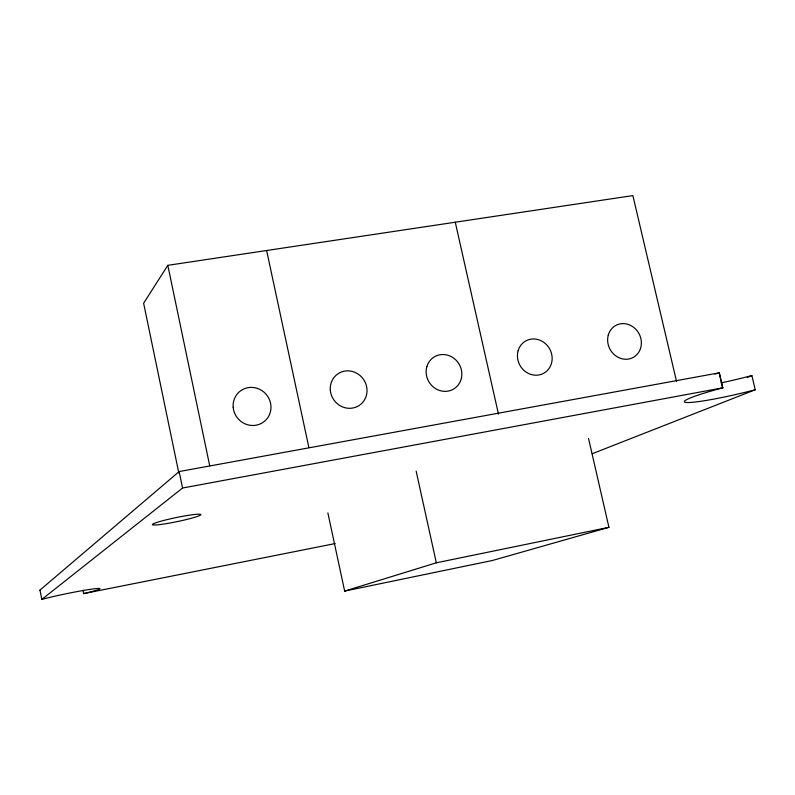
<?xml version="1.0" encoding="UTF-8"?>
<svg xmlns="http://www.w3.org/2000/svg" width="795" height="795" viewBox="0 0 795 795"><rect width="100%" height="100%" fill="white"/><g stroke="black" fill="none" stroke-linecap="round" stroke-linejoin="round"><path stroke-width="1.19" d="M676.565 381.54L632.88 195.59L167.815 265.331L143.627 303.233L178.855 473.124M39.75 590.278L179.143 471.564L719.376 372.805L722.705 387.88A56.932 4.849 -13.3 0 0 686.83 402.509A56.932 4.849 -13.3 0 0 755.25 389.759L751.861 375.568A56.892 5.297 -13.4 0 1 721.075 382.862M40.008 590.208L41.847 599.41L182.562 488.021L722.933 387.791M714.914 374.067A56.892 5.297 -13.4 0 1 719.147 372.905L719.376 372.805M747.27 377.456L751.861 375.568M592.265 453.716L755.25 389.759M327.868 512.914L344.662 591.082L436.316 562.8L608.93 527.323L588.519 438.413M608.93 527.323L492.413 560.485L344.662 591.082M82.988 590.278L83.664 593.617L335.192 543.561M719.147 372.905L722.705 387.88M455.277 222.222L498.465 414.125M416.143 471.097L436.316 562.8M266.623 250.514L308.887 447.555M167.815 265.331L209.701 465.701M179.143 471.564L182.562 488.021M41.847 599.41A33.45 1.819 -11.6 0 1 92.121 589.075A33.45 1.819 -11.6 0 1 83.664 593.617M160.878 524.452A24.715 2.077 -11.7 0 0 200.459 515.09A24.715 2.077 -11.7 0 0 168.699 519.224A24.715 2.077 -11.7 0 0 160.878 524.452M233.183 407.259A19.388 18.593 49.3 0 0 262.857 422.523A19.388 18.593 49.3 0 0 260.104 389.55A19.388 18.593 49.3 0 0 233.183 407.259M330.332 390.335A19.07 18.047 54.9 0 0 359.26 405.42A19.07 18.047 54.9 0 0 356.329 372.994A19.07 18.047 54.9 0 0 330.332 390.335M426.885 366.535A18.772 17.5 58.2 0 0 448.082 391.11A18.772 17.5 58.2 0 0 456.996 361.188A18.772 17.5 58.2 0 0 426.885 366.535M518.121 350.754A18.484 16.973 60.2 0 0 538.901 374.972A18.484 16.973 60.2 0 0 547.338 345.567A18.484 16.973 60.2 0 0 518.121 350.754M608.264 335.162A18.215 16.466 61.6 0 0 628.646 359.032A18.215 16.466 61.6 0 0 636.606 330.124A18.215 16.466 61.6 0 0 608.264 335.162"/></g></svg>
